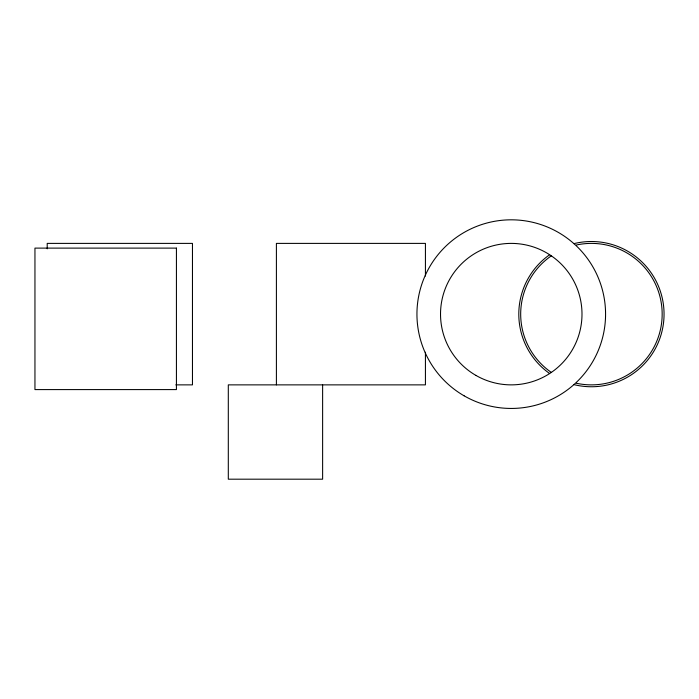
<?xml version="1.0" encoding="UTF-8"?>
<svg xmlns="http://www.w3.org/2000/svg" width="699" height="699" viewBox="0 0 699 699"><rect width="100%" height="100%" fill="white"/><g stroke="black" fill="none" stroke-linecap="round" stroke-linejoin="round"><path stroke-width="1.05" d="M175.807 384.869L192.461 384.869L192.461 243.392L47.209 243.392L47.209 248.835M425.429 276.044L425.429 243.392L276.402 243.392L276.402 384.869M425.429 352.217L425.429 384.869L228.302 384.869L228.302 479.191L322.623 479.191L322.623 384.869M573.966 243.636A72.626 72.626 0 0 1 664.05 314.131A72.626 72.626 0 0 1 573.966 384.625M549.58 373.493A72.626 72.626 0 0 1 549.58 254.777M576.387 245.008A70.739 70.739 0 0 1 662.163 314.131A70.739 70.739 0 0 1 576.387 383.253M551.494 372.523A70.739 70.739 0 0 1 551.494 255.738M176.428 248.11L34.95 248.11L34.95 389.588L176.428 389.588L176.428 248.11M464.092 395.809A94.321 94.321 0 0 0 605.57 314.131A94.321 94.321 0 0 0 464.092 232.452A94.321 94.321 0 0 0 464.092 395.809M475.888 375.389A70.739 70.739 0 0 0 581.996 314.131A70.739 70.739 0 0 0 475.888 252.872A70.739 70.739 0 0 0 475.888 375.389"/></g></svg>
